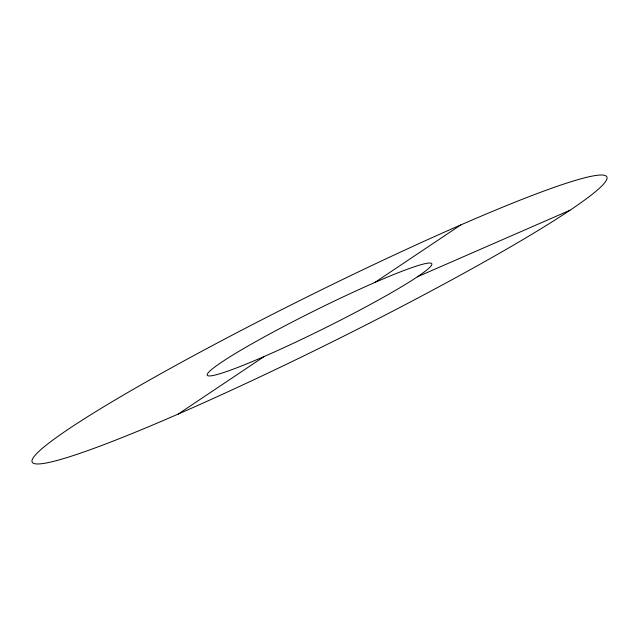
<?xml version="1.0" encoding="UTF-8"?>
<svg xmlns="http://www.w3.org/2000/svg" width="639" height="639" viewBox="0 0 639 639"><rect width="100%" height="100%" fill="white"/><g stroke="black" fill="none" stroke-linecap="round" stroke-linejoin="round"><path stroke-width="0.96" d="M178.233 414.056A320.802 25.728 -26.4 0 0 607.05 177.61A320.802 25.728 -26.4 0 0 173.193 366.834A320.802 25.728 -26.4 0 0 178.233 414.056L264.29 356.45A125.372 10.056 -26.4 0 0 431.876 264.051A125.372 10.056 -26.4 0 0 262.317 337.999A125.372 10.056 -26.4 0 0 264.29 356.45M374.702 282.55L460.751 224.944M417.387 276.807L569.98 210.247"/></g></svg>
